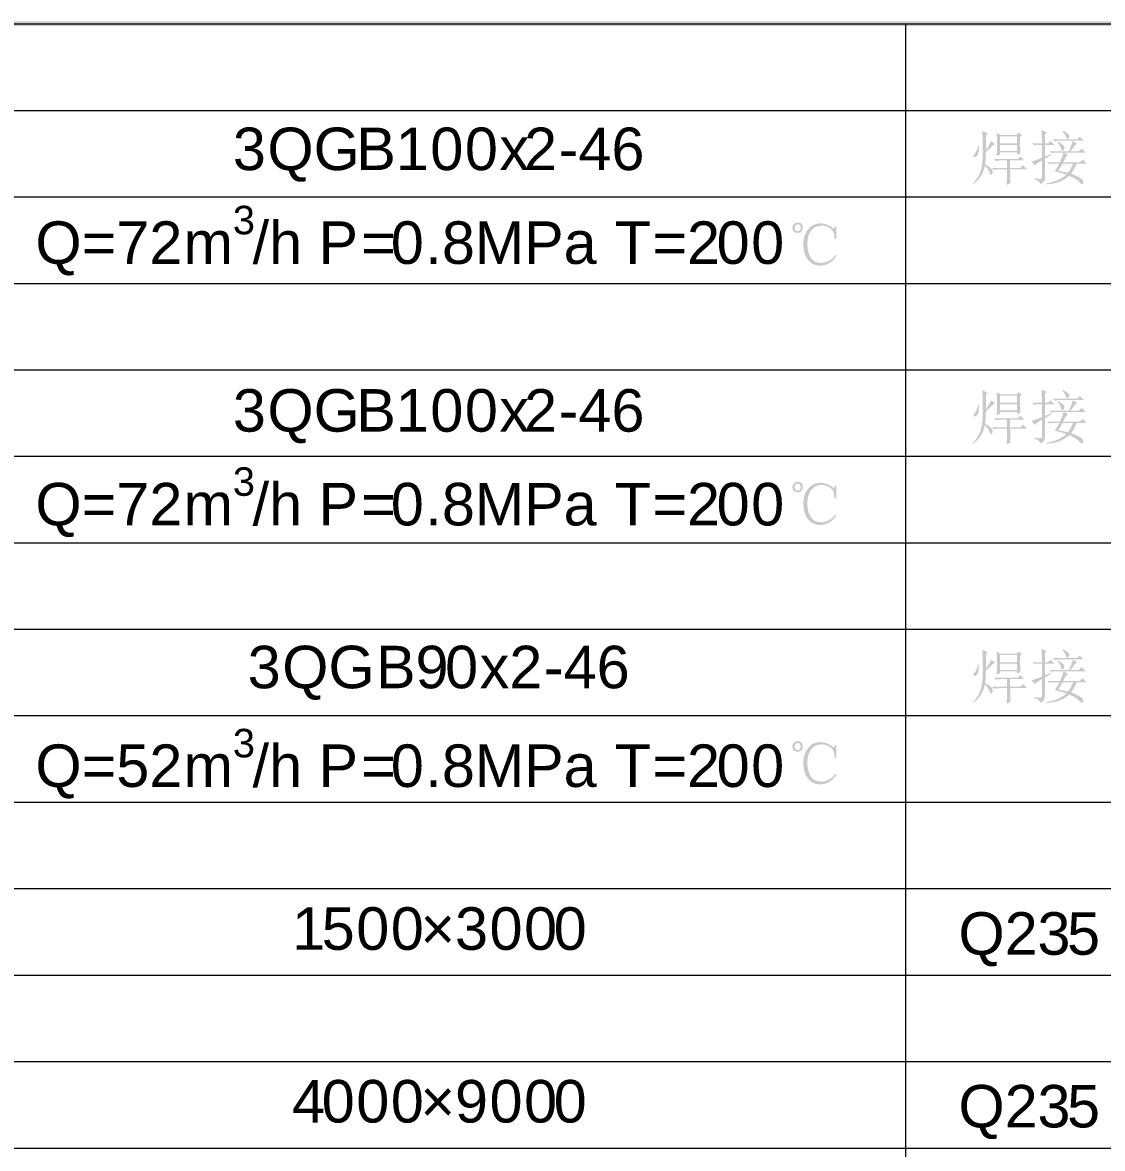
# Model space of a CAD drawing. Header units: millimetres. Extents: x 0 to 383, y 25 to 284.
# Drawn here: x 64.5 to 141.7, y 155 to 235.5 of the extents above; entities that cross this region are included whole.
import ezdxf

# ---------------------------------------------------------------- set-up
doc = ezdxf.new("R2010")
doc.units = ezdxf.units.MM

msp = doc.modelspace()

# ---------------------------------------------------------------- hatches: boundary and pattern name
h = msp.add_hatch(color=0)
h.dxf.hatch_style = 2
h.paths.add_polyline_path([(0.169333, 235.415226), (382.982611, 235.415226), (382.982611, 235.457559), (0.169333, 235.457559)])
h = msp.add_hatch(color=0)
h.dxf.hatch_style = 2
h.paths.add_polyline_path([(0.338667, 235.288226), (383.109611, 235.288226), (383.109611, 235.626896), (0.338667, 235.626896)])
h = msp.add_hatch(color=0)
h.dxf.hatch_style = 2
h.paths.add_polyline_path([(127.610306, 25.237281), (127.652639, 25.237281), (127.652639, 235.415226), (127.610306, 235.415226)])
h = msp.add_hatch(color=0)
h.dxf.hatch_style = 2
h.paths.add_polyline_path([(0.338667, 229.223976), (382.982611, 229.223976), (382.982611, 229.266309), (0.338667, 229.266309)])
h = msp.add_hatch(color=0)
h.paths.add_polyline_path([(138.153951, 227.183377), (139.906816, 227.183377), (140.088717, 227.365278), (140.369837, 227.084158), (138.666582, 227.084158), (138.468144, 227.071756), (138.30278, 227.034549)])
h.paths.add_polyline_path([(138.550826, 227.018012), (138.712143, 226.904324), (138.832635, 226.811306), (138.91282, 226.738959), (138.953214, 226.687283), (138.985597, 226.617003), (138.997311, 226.571528), (138.980774, 226.501937), (138.931165, 226.428212), (138.873287, 226.373779), (138.831946, 226.356554), (138.786471, 226.393761), (138.749264, 226.505382), (138.715157, 226.609768), (138.662447, 226.72449), (138.591134, 226.849547), (138.501217, 226.984939)])
h.paths.add_polyline_path([(139.129602, 225.976215), (138.898092, 225.546267), (140.088717, 225.546267), (140.287155, 225.744705), (140.568274, 225.447049), (139.873743, 225.447049), (139.754887, 225.203136), (139.646367, 225.000564), (139.548182, 224.839334), (139.460332, 224.719444), (139.766256, 224.600244), (140.022571, 224.47691), (140.12601, 224.417826), (140.205161, 224.363911), (140.260541, 224.314129), (140.292667, 224.267448), (140.325051, 224.181321), (140.336764, 224.107595), (140.309203, 224.019401), (140.283709, 223.987017), (140.254082, 223.975304), (140.19207, 224.000109), (140.105253, 224.074523), (139.95298, 224.223351), (139.796573, 224.339106), (139.605715, 224.446593), (139.344576, 224.570616), (139.051743, 224.355642), (138.705167, 224.173741), (138.502509, 224.098294), (138.266262, 224.037316), (137.995908, 223.990807), (137.690931, 223.958767), (137.690931, 224.024913), (138.043019, 224.098638), (138.40751, 224.217839), (138.592426, 224.297506), (138.774758, 224.396294), (138.953989, 224.51472), (139.129602, 224.653299), (138.732727, 224.78559), (138.30278, 224.884809), (138.633509, 225.447049), (138.038196, 225.447049), (137.889368, 225.413976), (137.757076, 225.546267), (138.666582, 225.546267), (138.81541, 225.905935), (138.931165, 226.224262), (138.203561, 226.224262), (138.054733, 226.191189), (137.922441, 226.323481), (139.311503, 226.323481), (139.449307, 226.65421), (139.523032, 226.848513), (139.592623, 227.067622), (139.923352, 226.836111), (139.774524, 226.803038), (139.66497, 226.649042), (139.567819, 226.517784), (139.483069, 226.409264), (139.410722, 226.323481), (140.022571, 226.323481), (140.221009, 226.521918), (140.518665, 226.224262), (138.964238, 226.224262), (139.261894, 226.042361)])
h.paths.add_polyline_path([(138.550826, 224.934418), (139.245358, 224.78559), (139.443795, 225.091515), (139.60916, 225.447049), (138.865019, 225.447049)])
h.paths.add_polyline_path([(138.881556, 227.811762), (139.016948, 227.734248), (139.125468, 227.667068), (139.207117, 227.610224), (139.261894, 227.563715), (139.323906, 227.489301), (139.344576, 227.431424), (139.32804, 227.361144), (139.278431, 227.282595), (139.224687, 227.220584), (139.195748, 227.199913), (139.150273, 227.232986), (139.113066, 227.332205), (139.009713, 227.543045), (138.831946, 227.778689)])
h.paths.add_polyline_path([(137.591712, 225.943142), (138.054733, 226.14158), (138.087806, 226.09197), (137.591712, 225.794314), (137.591712, 224.388715), (137.571041, 224.263658), (137.50903, 224.153071), (137.405677, 224.056953), (137.260983, 223.975304), (137.247547, 224.066254), (137.174166, 224.157205), (137.040841, 224.248155), (136.847571, 224.339106), (136.847571, 224.405252), (137.011902, 224.37726), (137.141093, 224.359087), (137.235144, 224.350216), (137.294056, 224.35013), (137.356067, 224.388026), (137.376738, 224.487934), (137.376738, 225.678559), (137.177267, 225.556603), (137.025338, 225.455317), (136.920952, 225.374702), (136.864108, 225.314757), (136.649134, 225.595877), (136.80623, 225.643419), (136.979863, 225.703364), (137.170032, 225.775711), (137.376738, 225.86046), (137.376738, 226.786502), (137.029472, 226.786502), (136.831035, 226.753429), (136.698743, 226.88572), (137.376738, 226.88572), (137.375704, 227.199913), (137.372604, 227.464497), (137.367436, 227.67947), (137.360201, 227.844835), (137.724003, 227.662934), (137.591712, 227.547179), (137.591712, 226.88572), (137.806686, 226.88572), (137.988587, 227.067622), (138.269707, 226.786502), (137.591712, 226.786502)])
h = msp.add_hatch(color=0)
h.paths.add_polyline_path([(134.152128, 225.992752), (134.164531, 226.423389), (134.168665, 226.825087), (134.164531, 227.225407), (134.152128, 227.646398), (134.400175, 227.497569), (135.574264, 227.497569), (135.739628, 227.662934), (135.954602, 227.44796), (135.822311, 227.348741), (135.822569, 227.116973), (135.823344, 226.909492), (135.824636, 226.726299), (135.826445, 226.567394), (135.82877, 226.432777), (135.831613, 226.322447), (135.834971, 226.236406), (135.838847, 226.174653), (135.607337, 226.075434), (135.607337, 226.240799), (134.383639, 226.240799), (134.383639, 226.09197)])
h.paths.add_polyline_path([(134.383639, 227.398351), (134.383639, 226.88572), (135.607337, 226.88572), (135.607337, 227.398351)])
h.paths.add_polyline_path([(135.607337, 226.786502), (134.383639, 226.786502), (134.383639, 226.340017), (135.607337, 226.340017)])
h.paths.add_polyline_path([(135.111243, 225.033637), (135.112277, 224.673969), (135.115377, 224.388715), (135.120545, 224.177875), (135.12778, 224.04145), (134.863196, 223.925694), (134.870431, 224.106562), (134.875599, 224.351508), (134.878699, 224.660533), (134.879733, 225.033637), (134.350566, 225.033637), (134.14386, 225.021235), (133.953691, 224.984028), (133.804863, 225.132856), (134.879733, 225.132856), (134.879733, 225.678559), (134.482858, 225.678559), (134.276152, 225.666157), (134.085983, 225.62895), (133.937155, 225.777778), (135.656946, 225.777778), (135.838847, 225.959679), (136.103431, 225.678559), (135.111243, 225.678559), (135.111243, 225.132856), (135.838847, 225.132856), (136.037285, 225.331293), (136.318405, 225.033637)])
h.paths.add_polyline_path([(133.126868, 227.795226), (133.507207, 227.580252), (133.374915, 227.464497), (133.374915, 226.4227), (133.594023, 226.749295), (133.755253, 227.067622), (134.036373, 226.836111), (133.887545, 226.769965), (133.643632, 226.526053), (133.374915, 226.290408), (133.365613, 225.973115), (133.354244, 225.715766), (133.340808, 225.518362), (133.325306, 225.380903), (133.476287, 225.300374), (133.598846, 225.224495), (133.6935, 225.153785), (133.760766, 225.088759), (133.842759, 224.972314), (133.871009, 224.868273), (133.858606, 224.797993), (133.821399, 224.719444), (133.780058, 224.657433), (133.755253, 224.636762), (133.723214, 224.648131), (133.693242, 224.682237), (133.665336, 224.739081), (133.639498, 224.818663), (133.507207, 225.062576), (133.308769, 225.29822), (133.194047, 224.898245), (133.015247, 224.541678), (132.772368, 224.228518), (132.46541, 223.958767), (132.448873, 224.008377), (132.673149, 224.283381), (132.849882, 224.563037), (132.979073, 224.84786), (133.060722, 225.138368), (133.143405, 225.728857), (133.159941, 226.323481), (133.151673, 226.638707), (133.143405, 226.989073), (133.135136, 227.37458)])
h.paths.add_polyline_path([(132.878821, 226.703819), (132.866505, 226.457926), (132.846437, 226.266292), (132.819135, 226.129436), (132.785115, 226.047873), (132.710012, 225.961057), (132.630774, 225.915582), (132.560494, 225.907313), (132.515019, 225.932118), (132.481946, 226.009288), (132.506751, 226.079568), (132.581165, 226.158116), (132.645244, 226.241832), (132.705188, 226.360688), (132.760999, 226.514684), (132.812675, 226.703819)])
h = msp.add_hatch(color=0)
h.dxf.hatch_style = 2
h.paths.add_polyline_path([(0.338667, 223.043309), (382.982611, 223.043309), (382.982611, 223.085642), (0.338667, 223.085642)])
h = msp.add_hatch(color=0)
h.paths.add_polyline_path([(122.548165, 220.745403), (122.548165, 220.94384), (122.680457, 220.94384), (122.680457, 220.050872), (122.548165, 220.050872), (122.548165, 220.348528), (122.50269, 220.496409), (122.43241, 220.626202), (122.337325, 220.738426), (122.217436, 220.833597), (122.084111, 220.909992), (121.948718, 220.9652), (121.811259, 220.998703), (121.671733, 221.009986), (121.535307, 220.998273), (121.324467, 220.965889), (121.201477, 220.926615), (121.080554, 220.850134), (120.961698, 220.736446), (120.84491, 220.58555), (120.74371, 220.401496), (120.671966, 220.187986), (120.630194, 219.944504), (120.618911, 219.670533), (120.636395, 219.396648), (120.680234, 219.153769), (120.749911, 218.941895), (120.84491, 218.761028), (120.954464, 218.613319), (121.068152, 218.501268), (121.185974, 218.425389), (121.307931, 218.386201), (121.420585, 218.368545), (121.510502, 218.356574), (121.577682, 218.34977), (121.622123, 218.347616), (121.846054, 218.376555), (122.090656, 218.463372), (122.325612, 218.599797), (122.515092, 218.777564), (122.581324, 218.854045), (122.631536, 218.901588), (122.666246, 218.920191), (122.685969, 218.909856), (122.687002, 218.874802), (122.665298, 218.819594), (122.620856, 218.74475), (122.553677, 218.650785), (122.465741, 218.550446), (122.358685, 218.455792), (122.231991, 218.366306), (122.085144, 218.28147), (121.921847, 218.212224), (121.746147, 218.169849), (121.558044, 218.154346), (121.35754, 218.165715), (121.158155, 218.210157), (120.973756, 218.293873), (120.80486, 218.416863), (120.651984, 218.579127), (120.523741, 218.777564), (120.428053, 219.009075), (120.364405, 219.273658), (120.33228, 219.571314), (120.334433, 219.871124), (120.37431, 220.142511), (120.452427, 220.385993), (120.569302, 220.602087), (120.705728, 220.784935), (120.842154, 220.927993), (120.978579, 221.030743), (121.115005, 221.092668), (121.366497, 221.15468), (121.572514, 221.175351), (121.684135, 221.163637), (121.853634, 221.131253), (122.048626, 221.072687), (122.239484, 220.976913), (122.412428, 220.861158)])
h.paths.add_polyline_path([(119.544042, 220.844622), (119.564712, 220.99345), (119.64326, 221.109205), (119.74179, 221.187753), (119.819649, 221.22496), (119.935405, 221.241497), (120.009819, 221.233228), (120.100769, 221.208424), (120.188275, 221.15468), (120.255109, 221.059595), (120.292316, 220.935572), (120.288182, 220.795012), (120.242707, 220.66272), (120.155891, 220.563502), (120.039446, 220.502179), (119.902332, 220.486332), (119.765906, 220.51527), (119.654285, 220.58555), (119.576426, 220.696482)])
h.paths.add_polyline_path([(120.067696, 220.66272), (120.126263, 220.741269), (120.139354, 220.877694), (120.114549, 221.009986), (120.056672, 221.076132), (119.993971, 221.100937), (119.951941, 221.109205), (119.865814, 221.092668), (119.775552, 221.043059), (119.712851, 220.956243), (119.703894, 220.828085), (119.737656, 220.708196), (119.808625, 220.646184), (119.886484, 220.621379), (119.935405, 220.613111), (119.993282, 220.625513)])
h = msp.add_hatch(color=0)
h.dxf.hatch_style = 2
h.paths.add_polyline_path([(0.338667, 216.862642), (382.982611, 216.862642), (382.982611, 216.904976), (0.338667, 216.904976)])
h = msp.add_hatch(color=0)
h.dxf.hatch_style = 2
h.paths.add_polyline_path([(0.338667, 210.681976), (382.982611, 210.681976), (382.982611, 210.724313), (0.338667, 210.724313)])
h = msp.add_hatch(color=0)
h.paths.add_polyline_path([(138.153951, 208.641377), (139.906816, 208.641377), (140.088717, 208.823278), (140.369837, 208.542158), (138.666582, 208.542158), (138.468144, 208.529756), (138.30278, 208.492549)])
h.paths.add_polyline_path([(138.550826, 208.476012), (138.712143, 208.362324), (138.832635, 208.269306), (138.91282, 208.196959), (138.953214, 208.145283), (138.985597, 208.075003), (138.997311, 208.029528), (138.980774, 207.959937), (138.931165, 207.886212), (138.873287, 207.831779), (138.831946, 207.814554), (138.786471, 207.851761), (138.749264, 207.963382), (138.715157, 208.067768), (138.662447, 208.18249), (138.591134, 208.307547), (138.501217, 208.442939)])
h.paths.add_polyline_path([(139.129602, 207.434215), (138.898092, 207.004267), (140.088717, 207.004267), (140.287155, 207.202705), (140.568274, 206.905049), (139.873743, 206.905049), (139.754887, 206.661136), (139.646367, 206.458564), (139.548182, 206.297334), (139.460332, 206.177444), (139.766256, 206.058244), (140.022571, 205.93491), (140.12601, 205.875826), (140.205161, 205.821911), (140.260541, 205.772129), (140.292667, 205.725448), (140.325051, 205.639321), (140.336764, 205.565595), (140.309203, 205.477401), (140.283709, 205.445017), (140.254082, 205.433304), (140.19207, 205.458109), (140.105253, 205.532523), (139.95298, 205.681351), (139.796573, 205.797106), (139.605715, 205.904593), (139.344576, 206.028616), (139.051743, 205.813642), (138.705167, 205.631741), (138.502509, 205.556294), (138.266262, 205.495316), (137.995908, 205.448807), (137.690931, 205.416767), (137.690931, 205.482913), (138.043019, 205.556638), (138.40751, 205.675839), (138.592426, 205.755506), (138.774758, 205.854294), (138.953989, 205.97272), (139.129602, 206.111299), (138.732727, 206.24359), (138.30278, 206.342809), (138.633509, 206.905049), (138.038196, 206.905049), (137.889368, 206.871976), (137.757076, 207.004267), (138.666582, 207.004267), (138.81541, 207.363935), (138.931165, 207.682262), (138.203561, 207.682262), (138.054733, 207.649189), (137.922441, 207.781481), (139.311503, 207.781481), (139.449307, 208.11221), (139.523032, 208.306513), (139.592623, 208.525622), (139.923352, 208.294111), (139.774524, 208.261038), (139.66497, 208.107042), (139.567819, 207.975784), (139.483069, 207.867264), (139.410722, 207.781481), (140.022571, 207.781481), (140.221009, 207.979918), (140.518665, 207.682262), (138.964238, 207.682262), (139.261894, 207.500361)])
h.paths.add_polyline_path([(138.550826, 206.392418), (139.245358, 206.24359), (139.443795, 206.549515), (139.60916, 206.905049), (138.865019, 206.905049)])
h.paths.add_polyline_path([(138.881556, 209.269762), (139.016948, 209.192248), (139.125468, 209.125068), (139.207117, 209.068224), (139.261894, 209.021715), (139.323906, 208.947301), (139.344576, 208.889424), (139.32804, 208.819144), (139.278431, 208.740595), (139.224687, 208.678584), (139.195748, 208.657913), (139.150273, 208.690986), (139.113066, 208.790205), (139.009713, 209.001045), (138.831946, 209.236689)])
h.paths.add_polyline_path([(137.591712, 207.401142), (138.054733, 207.59958), (138.087806, 207.54997), (137.591712, 207.252314), (137.591712, 205.846715), (137.571041, 205.721658), (137.50903, 205.611071), (137.405677, 205.514953), (137.260983, 205.433304), (137.247547, 205.524254), (137.174166, 205.615205), (137.040841, 205.706155), (136.847571, 205.797106), (136.847571, 205.863252), (137.011902, 205.83526), (137.141093, 205.817087), (137.235144, 205.808216), (137.294056, 205.80813), (137.356067, 205.846026), (137.376738, 205.945934), (137.376738, 207.136559), (137.177267, 207.014603), (137.025338, 206.913317), (136.920952, 206.832702), (136.864108, 206.772757), (136.649134, 207.053877), (136.80623, 207.101419), (136.979863, 207.161364), (137.170032, 207.233711), (137.376738, 207.31846), (137.376738, 208.244502), (137.029472, 208.244502), (136.831035, 208.211429), (136.698743, 208.34372), (137.376738, 208.34372), (137.375704, 208.657913), (137.372604, 208.922497), (137.367436, 209.13747), (137.360201, 209.302835), (137.724003, 209.120934), (137.591712, 209.005179), (137.591712, 208.34372), (137.806686, 208.34372), (137.988587, 208.525622), (138.269707, 208.244502), (137.591712, 208.244502)])
h = msp.add_hatch(color=0)
h.paths.add_polyline_path([(134.152128, 207.450752), (134.164531, 207.881389), (134.168665, 208.283087), (134.164531, 208.683407), (134.152128, 209.104398), (134.400175, 208.955569), (135.574264, 208.955569), (135.739628, 209.120934), (135.954602, 208.90596), (135.822311, 208.806741), (135.822569, 208.574973), (135.823344, 208.367492), (135.824636, 208.184299), (135.826445, 208.025394), (135.82877, 207.890777), (135.831613, 207.780447), (135.834971, 207.694406), (135.838847, 207.632653), (135.607337, 207.533434), (135.607337, 207.698799), (134.383639, 207.698799), (134.383639, 207.54997)])
h.paths.add_polyline_path([(134.383639, 208.856351), (134.383639, 208.34372), (135.607337, 208.34372), (135.607337, 208.856351)])
h.paths.add_polyline_path([(135.607337, 208.244502), (134.383639, 208.244502), (134.383639, 207.798017), (135.607337, 207.798017)])
h.paths.add_polyline_path([(135.111243, 206.491637), (135.112277, 206.131969), (135.115377, 205.846715), (135.120545, 205.635875), (135.12778, 205.49945), (134.863196, 205.383694), (134.870431, 205.564562), (134.875599, 205.809508), (134.878699, 206.118533), (134.879733, 206.491637), (134.350566, 206.491637), (134.14386, 206.479235), (133.953691, 206.442028), (133.804863, 206.590856), (134.879733, 206.590856), (134.879733, 207.136559), (134.482858, 207.136559), (134.276152, 207.124157), (134.085983, 207.08695), (133.937155, 207.235778), (135.656946, 207.235778), (135.838847, 207.417679), (136.103431, 207.136559), (135.111243, 207.136559), (135.111243, 206.590856), (135.838847, 206.590856), (136.037285, 206.789293), (136.318405, 206.491637)])
h.paths.add_polyline_path([(133.126868, 209.253226), (133.507207, 209.038252), (133.374915, 208.922497), (133.374915, 207.8807), (133.594023, 208.207295), (133.755253, 208.525622), (134.036373, 208.294111), (133.887545, 208.227965), (133.643632, 207.984053), (133.374915, 207.748408), (133.365613, 207.431115), (133.354244, 207.173766), (133.340808, 206.976362), (133.325306, 206.838903), (133.476287, 206.758374), (133.598846, 206.682495), (133.6935, 206.611785), (133.760766, 206.546759), (133.842759, 206.430314), (133.871009, 206.326273), (133.858606, 206.255993), (133.821399, 206.177444), (133.780058, 206.115433), (133.755253, 206.094762), (133.723214, 206.106131), (133.693242, 206.140237), (133.665336, 206.197081), (133.639498, 206.276663), (133.507207, 206.520576), (133.308769, 206.75622), (133.194047, 206.356245), (133.015247, 205.999678), (132.772368, 205.686518), (132.46541, 205.416767), (132.448873, 205.466377), (132.673149, 205.741381), (132.849882, 206.021037), (132.979073, 206.30586), (133.060722, 206.596368), (133.143405, 207.186857), (133.159941, 207.781481), (133.151673, 208.096707), (133.143405, 208.447073), (133.135136, 208.83258)])
h.paths.add_polyline_path([(132.878821, 208.161819), (132.866505, 207.915926), (132.846437, 207.724292), (132.819135, 207.587436), (132.785115, 207.505873), (132.710012, 207.419057), (132.630774, 207.373582), (132.560494, 207.365313), (132.515019, 207.390118), (132.481946, 207.467288), (132.506751, 207.537568), (132.581165, 207.616116), (132.645244, 207.699832), (132.705188, 207.818688), (132.760999, 207.972684), (132.812675, 208.161819)])
h = msp.add_hatch(color=0)
h.dxf.hatch_style = 2
h.paths.add_polyline_path([(0.338667, 204.501309), (382.982611, 204.501309), (382.982611, 204.543642), (0.338667, 204.543642)])
h = msp.add_hatch(color=0)
h.paths.add_polyline_path([(122.548165, 202.203403), (122.548165, 202.40184), (122.680457, 202.40184), (122.680457, 201.508872), (122.548165, 201.508872), (122.548165, 201.806528), (122.50269, 201.954409), (122.43241, 202.084202), (122.337325, 202.196426), (122.217436, 202.291597), (122.084111, 202.367992), (121.948718, 202.4232), (121.811259, 202.456703), (121.671733, 202.467986), (121.535307, 202.456273), (121.324467, 202.423889), (121.201477, 202.384615), (121.080554, 202.308134), (120.961698, 202.194446), (120.84491, 202.04355), (120.74371, 201.859496), (120.671966, 201.645986), (120.630194, 201.402504), (120.618911, 201.128533), (120.636395, 200.854648), (120.680234, 200.611769), (120.749911, 200.399895), (120.84491, 200.219028), (120.954464, 200.071319), (121.068152, 199.959268), (121.185974, 199.883389), (121.307931, 199.844201), (121.420585, 199.826545), (121.510502, 199.814574), (121.577682, 199.80777), (121.622123, 199.805616), (121.846054, 199.834555), (122.090656, 199.921372), (122.325612, 200.057797), (122.515092, 200.235564), (122.581324, 200.312045), (122.631536, 200.359588), (122.666246, 200.378191), (122.685969, 200.367856), (122.687002, 200.332802), (122.665298, 200.277594), (122.620856, 200.20275), (122.553677, 200.108785), (122.465741, 200.008446), (122.358685, 199.913792), (122.231991, 199.824306), (122.085144, 199.73947), (121.921847, 199.670224), (121.746147, 199.627849), (121.558044, 199.612346), (121.35754, 199.623715), (121.158155, 199.668157), (120.973756, 199.751873), (120.80486, 199.874863), (120.651984, 200.037127), (120.523741, 200.235564), (120.428053, 200.467075), (120.364405, 200.731658), (120.33228, 201.029314), (120.334433, 201.329124), (120.37431, 201.600511), (120.452427, 201.843993), (120.569302, 202.060087), (120.705728, 202.242935), (120.842154, 202.385993), (120.978579, 202.488743), (121.115005, 202.550668), (121.366497, 202.61268), (121.572514, 202.633351), (121.684135, 202.621637), (121.853634, 202.589253), (122.048626, 202.530687), (122.239484, 202.434913), (122.412428, 202.319158)])
h.paths.add_polyline_path([(119.544042, 202.302622), (119.564712, 202.45145), (119.64326, 202.567205), (119.74179, 202.645753), (119.819649, 202.68296), (119.935405, 202.699497), (120.009819, 202.691228), (120.100769, 202.666424), (120.188275, 202.61268), (120.255109, 202.517595), (120.292316, 202.393572), (120.288182, 202.253012), (120.242707, 202.12072), (120.155891, 202.021502), (120.039446, 201.960179), (119.902332, 201.944332), (119.765906, 201.97327), (119.654285, 202.04355), (119.576426, 202.154482)])
h.paths.add_polyline_path([(120.067696, 202.12072), (120.126263, 202.199269), (120.139354, 202.335694), (120.114549, 202.467986), (120.056672, 202.534132), (119.993971, 202.558937), (119.951941, 202.567205), (119.865814, 202.550668), (119.775552, 202.501059), (119.712851, 202.414243), (119.703894, 202.286085), (119.737656, 202.166196), (119.808625, 202.104184), (119.886484, 202.079379), (119.935405, 202.071111), (119.993282, 202.083513)])
h = msp.add_hatch(color=0)
h.dxf.hatch_style = 2
h.paths.add_polyline_path([(0.338667, 198.320642), (382.982611, 198.320642), (382.982611, 198.362986), (0.338667, 198.362986)])
h = msp.add_hatch(color=0)
h.dxf.hatch_style = 2
h.paths.add_polyline_path([(0.338667, 192.139976), (382.982611, 192.139976), (382.982611, 192.182309), (0.338667, 192.182309)])
h = msp.add_hatch(color=0)
h.paths.add_polyline_path([(134.152128, 188.908752), (134.164531, 189.339389), (134.168665, 189.741087), (134.164531, 190.141407), (134.152128, 190.562398), (134.400175, 190.413569), (135.574264, 190.413569), (135.739628, 190.578934), (135.954602, 190.36396), (135.822311, 190.264741), (135.822569, 190.032973), (135.823344, 189.825492), (135.824636, 189.642299), (135.826445, 189.483394), (135.82877, 189.348777), (135.831613, 189.238447), (135.834971, 189.152406), (135.838847, 189.090653), (135.607337, 188.991434), (135.607337, 189.156799), (134.383639, 189.156799), (134.383639, 189.00797)])
h.paths.add_polyline_path([(134.383639, 190.314351), (134.383639, 189.80172), (135.607337, 189.80172), (135.607337, 190.314351)])
h.paths.add_polyline_path([(135.607337, 189.702502), (134.383639, 189.702502), (134.383639, 189.256017), (135.607337, 189.256017)])
h.paths.add_polyline_path([(135.111243, 187.949637), (135.112277, 187.589969), (135.115377, 187.304715), (135.120545, 187.093875), (135.12778, 186.95745), (134.863196, 186.841694), (134.870431, 187.022562), (134.875599, 187.267508), (134.878699, 187.576533), (134.879733, 187.949637), (134.350566, 187.949637), (134.14386, 187.937235), (133.953691, 187.900028), (133.804863, 188.048856), (134.879733, 188.048856), (134.879733, 188.594559), (134.482858, 188.594559), (134.276152, 188.582157), (134.085983, 188.54495), (133.937155, 188.693778), (135.656946, 188.693778), (135.838847, 188.875679), (136.103431, 188.594559), (135.111243, 188.594559), (135.111243, 188.048856), (135.838847, 188.048856), (136.037285, 188.247293), (136.318405, 187.949637)])
h.paths.add_polyline_path([(133.126868, 190.711226), (133.507207, 190.496252), (133.374915, 190.380497), (133.374915, 189.3387), (133.594023, 189.665295), (133.755253, 189.983622), (134.036373, 189.752111), (133.887545, 189.685965), (133.643632, 189.442053), (133.374915, 189.206408), (133.365613, 188.889115), (133.354244, 188.631766), (133.340808, 188.434362), (133.325306, 188.296903), (133.476287, 188.216374), (133.598846, 188.140495), (133.6935, 188.069785), (133.760766, 188.004759), (133.842759, 187.888314), (133.871009, 187.784273), (133.858606, 187.713993), (133.821399, 187.635444), (133.780058, 187.573433), (133.755253, 187.552762), (133.723214, 187.564131), (133.693242, 187.598237), (133.665336, 187.655081), (133.639498, 187.734663), (133.507207, 187.978576), (133.308769, 188.21422), (133.194047, 187.814245), (133.015247, 187.457678), (132.772368, 187.144518), (132.46541, 186.874767), (132.448873, 186.924377), (132.673149, 187.199381), (132.849882, 187.479037), (132.979073, 187.76386), (133.060722, 188.054368), (133.143405, 188.644857), (133.159941, 189.239481), (133.151673, 189.554707), (133.143405, 189.905073), (133.135136, 190.29058)])
h.paths.add_polyline_path([(132.878821, 189.619819), (132.866505, 189.373926), (132.846437, 189.182292), (132.819135, 189.045436), (132.785115, 188.963873), (132.710012, 188.877057), (132.630774, 188.831582), (132.560494, 188.823313), (132.515019, 188.848118), (132.481946, 188.925288), (132.506751, 188.995568), (132.581165, 189.074116), (132.645244, 189.157832), (132.705188, 189.276688), (132.760999, 189.430684), (132.812675, 189.619819)])
h = msp.add_hatch(color=0)
h.paths.add_polyline_path([(138.153951, 190.099377), (139.906816, 190.099377), (140.088717, 190.281278), (140.369837, 190.000158), (138.666582, 190.000158), (138.468144, 189.987756), (138.30278, 189.950549)])
h.paths.add_polyline_path([(138.550826, 189.934012), (138.712143, 189.820324), (138.832635, 189.727306), (138.91282, 189.654959), (138.953214, 189.603283), (138.985597, 189.533003), (138.997311, 189.487528), (138.980774, 189.417937), (138.931165, 189.344212), (138.873287, 189.289779), (138.831946, 189.272554), (138.786471, 189.309761), (138.749264, 189.421382), (138.715157, 189.525768), (138.662447, 189.64049), (138.591134, 189.765547), (138.501217, 189.900939)])
h.paths.add_polyline_path([(139.129602, 188.892215), (138.898092, 188.462267), (140.088717, 188.462267), (140.287155, 188.660705), (140.568274, 188.363049), (139.873743, 188.363049), (139.754887, 188.119136), (139.646367, 187.916564), (139.548182, 187.755334), (139.460332, 187.635444), (139.766256, 187.516244), (140.022571, 187.39291), (140.12601, 187.333826), (140.205161, 187.279911), (140.260541, 187.230129), (140.292667, 187.183448), (140.325051, 187.097321), (140.336764, 187.023595), (140.309203, 186.935401), (140.283709, 186.903017), (140.254082, 186.891304), (140.19207, 186.916109), (140.105253, 186.990523), (139.95298, 187.139351), (139.796573, 187.255106), (139.605715, 187.362593), (139.344576, 187.486616), (139.051743, 187.271642), (138.705167, 187.089741), (138.502509, 187.014294), (138.266262, 186.953316), (137.995908, 186.906807), (137.690931, 186.874767), (137.690931, 186.940913), (138.043019, 187.014638), (138.40751, 187.133839), (138.592426, 187.213506), (138.774758, 187.312294), (138.953989, 187.43072), (139.129602, 187.569299), (138.732727, 187.70159), (138.30278, 187.800809), (138.633509, 188.363049), (138.038196, 188.363049), (137.889368, 188.329976), (137.757076, 188.462267), (138.666582, 188.462267), (138.81541, 188.821935), (138.931165, 189.140262), (138.203561, 189.140262), (138.054733, 189.107189), (137.922441, 189.239481), (139.311503, 189.239481), (139.449307, 189.57021), (139.523032, 189.764513), (139.592623, 189.983622), (139.923352, 189.752111), (139.774524, 189.719038), (139.66497, 189.565042), (139.567819, 189.433784), (139.483069, 189.325264), (139.410722, 189.239481), (140.022571, 189.239481), (140.221009, 189.437918), (140.518665, 189.140262), (138.964238, 189.140262), (139.261894, 188.958361)])
h.paths.add_polyline_path([(138.550826, 187.850418), (139.245358, 187.70159), (139.443795, 188.007515), (139.60916, 188.363049), (138.865019, 188.363049)])
h.paths.add_polyline_path([(138.881556, 190.727762), (139.016948, 190.650248), (139.125468, 190.583068), (139.207117, 190.526224), (139.261894, 190.479715), (139.323906, 190.405301), (139.344576, 190.347424), (139.32804, 190.277144), (139.278431, 190.198595), (139.224687, 190.136584), (139.195748, 190.115913), (139.150273, 190.148986), (139.113066, 190.248205), (139.009713, 190.459045), (138.831946, 190.694689)])
h.paths.add_polyline_path([(137.591712, 188.859142), (138.054733, 189.05758), (138.087806, 189.00797), (137.591712, 188.710314), (137.591712, 187.304715), (137.571041, 187.179658), (137.50903, 187.069071), (137.405677, 186.972953), (137.260983, 186.891304), (137.247547, 186.982254), (137.174166, 187.073205), (137.040841, 187.164155), (136.847571, 187.255106), (136.847571, 187.321252), (137.011902, 187.29326), (137.141093, 187.275087), (137.235144, 187.266216), (137.294056, 187.26613), (137.356067, 187.304026), (137.376738, 187.403934), (137.376738, 188.594559), (137.177267, 188.472603), (137.025338, 188.371317), (136.920952, 188.290702), (136.864108, 188.230757), (136.649134, 188.511877), (136.80623, 188.559419), (136.979863, 188.619364), (137.170032, 188.691711), (137.376738, 188.77646), (137.376738, 189.702502), (137.029472, 189.702502), (136.831035, 189.669429), (136.698743, 189.80172), (137.376738, 189.80172), (137.375704, 190.115913), (137.372604, 190.380497), (137.367436, 190.59547), (137.360201, 190.760835), (137.724003, 190.578934), (137.591712, 190.463179), (137.591712, 189.80172), (137.806686, 189.80172), (137.988587, 189.983622), (138.269707, 189.702502), (137.591712, 189.702502)])
h = msp.add_hatch(color=0)
h.dxf.hatch_style = 2
h.paths.add_polyline_path([(0.338667, 185.959309), (382.982611, 185.959309), (382.982611, 186.001642), (0.338667, 186.001642)])
h = msp.add_hatch(color=0)
h.paths.add_polyline_path([(122.548165, 183.661403), (122.548165, 183.85984), (122.680457, 183.85984), (122.680457, 182.966872), (122.548165, 182.966872), (122.548165, 183.264528), (122.50269, 183.412409), (122.43241, 183.542202), (122.337325, 183.654426), (122.217436, 183.749597), (122.084111, 183.825992), (121.948718, 183.8812), (121.811259, 183.914703), (121.671733, 183.925986), (121.535307, 183.914273), (121.324467, 183.881889), (121.201477, 183.842615), (121.080554, 183.766134), (120.961698, 183.652446), (120.84491, 183.50155), (120.74371, 183.317496), (120.671966, 183.103986), (120.630194, 182.860504), (120.618911, 182.586533), (120.636395, 182.312648), (120.680234, 182.069769), (120.749911, 181.857895), (120.84491, 181.677028), (120.954464, 181.529319), (121.068152, 181.417268), (121.185974, 181.341389), (121.307931, 181.302201), (121.420585, 181.284545), (121.510502, 181.272574), (121.577682, 181.26577), (121.622123, 181.263616), (121.846054, 181.292555), (122.090656, 181.379372), (122.325612, 181.515797), (122.515092, 181.693564), (122.581324, 181.770045), (122.631536, 181.817588), (122.666246, 181.836191), (122.685969, 181.825856), (122.687002, 181.790802), (122.665298, 181.735594), (122.620856, 181.66075), (122.553677, 181.566785), (122.465741, 181.466446), (122.358685, 181.371792), (122.231991, 181.282306), (122.085144, 181.19747), (121.921847, 181.128224), (121.746147, 181.085849), (121.558044, 181.070346), (121.35754, 181.081715), (121.158155, 181.126157), (120.973756, 181.209873), (120.80486, 181.332863), (120.651984, 181.495127), (120.523741, 181.693564), (120.428053, 181.925075), (120.364405, 182.189658), (120.33228, 182.487314), (120.334433, 182.787124), (120.37431, 183.058511), (120.452427, 183.301993), (120.569302, 183.518087), (120.705728, 183.700935), (120.842154, 183.843993), (120.978579, 183.946743), (121.115005, 184.008668), (121.366497, 184.07068), (121.572514, 184.091351), (121.684135, 184.079637), (121.853634, 184.047253), (122.048626, 183.988687), (122.239484, 183.892913), (122.412428, 183.777158)])
h.paths.add_polyline_path([(119.544042, 183.760622), (119.564712, 183.90945), (119.64326, 184.025205), (119.74179, 184.103753), (119.819649, 184.14096), (119.935405, 184.157497), (120.009819, 184.149228), (120.100769, 184.124424), (120.188275, 184.07068), (120.255109, 183.975595), (120.292316, 183.851572), (120.288182, 183.711012), (120.242707, 183.57872), (120.155891, 183.479502), (120.039446, 183.418179), (119.902332, 183.402332), (119.765906, 183.43127), (119.654285, 183.50155), (119.576426, 183.612482)])
h.paths.add_polyline_path([(120.067696, 183.57872), (120.126263, 183.657269), (120.139354, 183.793694), (120.114549, 183.925986), (120.056672, 183.992132), (119.993971, 184.016937), (119.951941, 184.025205), (119.865814, 184.008668), (119.775552, 183.959059), (119.712851, 183.872243), (119.703894, 183.744085), (119.737656, 183.624196), (119.808625, 183.562184), (119.886484, 183.537379), (119.935405, 183.529111), (119.993282, 183.541513)])
h = msp.add_hatch(color=0)
h.dxf.hatch_style = 2
h.paths.add_polyline_path([(0.338667, 179.778642), (382.982611, 179.778642), (382.982611, 179.820986), (0.338667, 179.820986)])
h = msp.add_hatch(color=0)
h.dxf.hatch_style = 2
h.paths.add_polyline_path([(0.338667, 173.597976), (382.982611, 173.597976), (382.982611, 173.640309), (0.338667, 173.640309)])
h = msp.add_hatch(color=0)
h.dxf.hatch_style = 2
h.paths.add_polyline_path([(0.338667, 167.410253), (382.982611, 167.410253), (382.982611, 167.452587), (0.338667, 167.452587)])
h = msp.add_hatch(color=0)
h.dxf.hatch_style = 2
h.paths.add_polyline_path([(0.338667, 161.229587), (382.982611, 161.229587), (382.982611, 161.27192), (0.338667, 161.27192)])
h = msp.add_hatch(color=0)
h.dxf.hatch_style = 2
h.paths.add_polyline_path([(0.338667, 155.04892), (382.982611, 155.04892), (382.982611, 155.091264), (0.338667, 155.091264)])

# ---------------------------------------------------------------- linework, layer by layer
at = {"color": 0, "lineweight": 0}
for points in [[(0.1905, 235.436392), (382.961444, 235.436392)], [(127.631472, 235.394059), (127.631472, 25.258448)], [(0.359833, 229.245142), (382.961444, 229.245142)], [(0.359833, 223.064476), (382.961444, 223.064476)], [(0.359833, 216.883809), (382.961444, 216.883809)], [(0.359833, 210.703142), (382.961444, 210.703142)], [(0.359833, 204.522476), (382.961444, 204.522476)], [(0.359833, 198.341809), (382.961444, 198.341809)], [(0.359833, 192.161142), (382.961444, 192.161142)], [(0.359833, 185.980476), (382.961444, 185.980476)], [(0.359833, 179.799809), (382.961444, 179.799809)], [(0.359833, 173.619142), (382.961444, 173.619142)], [(0.359833, 167.43142), (382.961444, 167.43142)], [(0.359833, 161.250753), (382.961444, 161.250753)], [(0.359833, 155.070087), (382.961444, 155.070087)]]:
    msp.add_lwpolyline(points, dxfattribs=at)

# ---------------------------------------------------------------- texts
at = {"color": 0, "attachment_point": 1}
for s, insert, char_height in [('{\\fArial|b0|i0|c0;3}', (79.558444, 228.019592), 3.039533), ('{\\fArial|b0|i0|c0;QG}', (82.027889, 228.019592), 3.039533), ('{\\fArial|b0|i0|c0;B}', (88.377889, 228.019592), 3.039533), ('{\\fArial|b0|i0|c0;1}', (91.200111, 228.019592), 3.039533), ('{\\fArial|b0|i0|c0;0}', (93.669556, 228.019592), 3.039533), ('{\\fArial|b0|i0|c0;0}', (96.139, 228.019592), 3.039533), ('{\\fArial|b0|i0|c0;2}', (100.372333, 228.019592), 3.039533), ('{\\fArial|b0|i0|c0;-46}', (102.841778, 228.019592), 3.039533), ('{\\fArial|b0|i0|c0;x}', (98.608444, 228.019592), 3.039533), ('{\\fArial|b0|i0|c0;3}', (79.558444, 222.430435), 2.036488), ('{\\fArial|b0|i0|c0;Q=72}', (65.447333, 221.316815), 3.039533), ('{\\fArial|b0|i0|c0;/h}', (80.969556, 221.316815), 3.039533), ('{\\fArial|b0|i0|c0;0}', (90.847333, 221.316815), 3.039533), ('{\\fArial|b0|i0|c0;.8}', (93.316778, 221.316815), 3.039533), ('{\\fArial|b0|i0|c0;2}', (112.014, 221.316815), 3.039533), ('{\\fArial|b0|i0|c0;0}', (114.130667, 221.316815), 3.039533), ('{\\fArial|b0|i0|c0;0}', (116.600111, 221.316815), 3.039533), ('{\\fArial|b0|i0|c0;m}', (76.030667, 221.316815), 3.039533), ('{\\fArial|b0|i0|c0; P}', (84.497333, 221.316815), 3.039533), ('{\\fArial|b0|i0|c0;M}', (96.844556, 221.316815), 3.039533), ('{\\fArial|b0|i0|c0;P}', (100.372333, 221.316815), 3.039533), ('{\\fArial|b0|i0|c0;a}', (103.194556, 221.316815), 3.039533), ('{\\fArial|b0|i0|c0; T}', (105.664, 221.316815), 3.039533), ('{\\fArial|b0|i0|c0;=}', (88.730667, 221.316815), 3.039533), ('{\\fArial|b0|i0|c0;=}', (109.544556, 221.316815), 3.039533), ('{\\fArial|b0|i0|c0;3}', (79.558444, 209.32237), 3.039533), ('{\\fArial|b0|i0|c0;QG}', (82.027889, 209.32237), 3.039533), ('{\\fArial|b0|i0|c0;B}', (88.377889, 209.32237), 3.039533), ('{\\fArial|b0|i0|c0;1}', (91.200111, 209.32237), 3.039533), ('{\\fArial|b0|i0|c0;0}', (93.669556, 209.32237), 3.039533), ('{\\fArial|b0|i0|c0;0}', (96.139, 209.32237), 3.039533), ('{\\fArial|b0|i0|c0;2}', (100.372333, 209.32237), 3.039533), ('{\\fArial|b0|i0|c0;-46}', (102.841778, 209.32237), 3.039533), ('{\\fArial|b0|i0|c0;x}', (98.608444, 209.32237), 3.039533), ('{\\fArial|b0|i0|c0;3}', (79.558444, 203.733213), 2.036488), ('{\\fArial|b0|i0|c0;Q=72}', (65.447333, 202.619592), 3.039533), ('{\\fArial|b0|i0|c0;/h}', (80.969556, 202.619592), 3.039533), ('{\\fArial|b0|i0|c0; P}', (84.497333, 202.619592), 3.039533), ('{\\fArial|b0|i0|c0;0}', (90.847333, 202.619592), 3.039533), ('{\\fArial|b0|i0|c0;.8}', (93.316778, 202.619592), 3.039533), ('{\\fArial|b0|i0|c0;M}', (96.844556, 202.619592), 3.039533), ('{\\fArial|b0|i0|c0;P}', (100.372333, 202.619592), 3.039533), ('{\\fArial|b0|i0|c0; T}', (105.664, 202.619592), 3.039533), ('{\\fArial|b0|i0|c0;2}', (112.014, 202.619592), 3.039533), ('{\\fArial|b0|i0|c0;0}', (114.130667, 202.619592), 3.039533), ('{\\fArial|b0|i0|c0;0}', (116.600111, 202.619592), 3.039533), ('{\\fArial|b0|i0|c0;m}', (76.030667, 202.619592), 3.039533), ('{\\fArial|b0|i0|c0;=}', (88.730667, 202.619592), 3.039533), ('{\\fArial|b0|i0|c0;a}', (103.194556, 202.619592), 3.039533), ('{\\fArial|b0|i0|c0;=}', (109.544556, 202.619592), 3.039533), ('{\\fArial|b0|i0|c0;3}', (80.616778, 190.977926), 3.039533), ('{\\fArial|b0|i0|c0;QG}', (83.086222, 190.977926), 3.039533), ('{\\fArial|b0|i0|c0;B}', (89.789, 190.977926), 3.039533), ('{\\fArial|b0|i0|c0;9}', (92.611222, 190.977926), 3.039533), ('{\\fArial|b0|i0|c0;0}', (94.727889, 190.977926), 3.039533), ('{\\fArial|b0|i0|c0;2}', (99.314, 190.977926), 3.039533), ('{\\fArial|b0|i0|c0;-46}', (101.783444, 190.977926), 3.039533), ('{\\fArial|b0|i0|c0;x}', (97.197333, 190.977926), 3.039533), ('{\\fArial|b0|i0|c0;3}', (79.558444, 185.035991), 2.036488), ('{\\fArial|b0|i0|c0;Q=52}', (65.447333, 183.92237), 3.039533), ('{\\fArial|b0|i0|c0;/h}', (80.969556, 183.92237), 3.039533), ('{\\fArial|b0|i0|c0; P}', (84.497333, 183.92237), 3.039533), ('{\\fArial|b0|i0|c0;0}', (90.847333, 183.92237), 3.039533), ('{\\fArial|b0|i0|c0;.8}', (93.316778, 183.92237), 3.039533), ('{\\fArial|b0|i0|c0;M}', (96.844556, 183.92237), 3.039533), ('{\\fArial|b0|i0|c0;P}', (100.372333, 183.92237), 3.039533), ('{\\fArial|b0|i0|c0; T}', (105.664, 183.92237), 3.039533), ('{\\fArial|b0|i0|c0;2}', (112.014, 183.92237), 3.039533), ('{\\fArial|b0|i0|c0;0}', (114.130667, 183.92237), 3.039533), ('{\\fArial|b0|i0|c0;0}', (116.600111, 183.92237), 3.039533), ('{\\fArial|b0|i0|c0;m}', (76.030667, 183.92237), 3.039533), ('{\\fArial|b0|i0|c0;=}', (88.730667, 183.92237), 3.039533), ('{\\fArial|b0|i0|c0;a}', (103.194556, 183.92237), 3.039533), ('{\\fArial|b0|i0|c0;=}', (109.544556, 183.92237), 3.039533), ('{\\fArial|b0|i0|c0;1}', (83.791778, 172.280703), 3.039533), ('{\\fArial|b0|i0|c0;5}', (85.908444, 172.280703), 3.039533), ('{\\fArial|b0|i0|c0;0}', (88.377889, 172.280703), 3.039533), ('{\\fArial|b0|i0|c0;0}', (90.847333, 172.280703), 3.039533), ('{\\fArial|b0|i0|c0;3}', (95.433444, 172.280703), 3.039533), ('{\\fArial|b0|i0|c0;0}', (97.902889, 172.280703), 3.039533), ('{\\fArial|b0|i0|c0;0}', (100.372333, 172.280703), 3.039533), ('{\\fArial|b0|i0|c0;0}', (102.489, 172.280703), 3.039533), ('{\\fArial|b0|i0|c0;×}', (92.964, 172.280703), 3.039533), ('{\\fArial|b0|i0|c0;Q2}', (131.416778, 171.927926), 3.039533), ('{\\fArial|b0|i0|c0;3}', (137.061222, 171.927926), 3.039533), ('{\\fArial|b0|i0|c0;5}', (139.177889, 171.927926), 3.039533), ('{\\fArial|b0|i0|c0;4}', (83.791778, 159.933481), 3.039533), ('{\\fArial|b0|i0|c0;0}', (85.908444, 159.933481), 3.039533), ('{\\fArial|b0|i0|c0;0}', (88.377889, 159.933481), 3.039533), ('{\\fArial|b0|i0|c0;0}', (90.847333, 159.933481), 3.039533), ('{\\fArial|b0|i0|c0;9}', (95.433444, 159.933481), 3.039533), ('{\\fArial|b0|i0|c0;0}', (97.902889, 159.933481), 3.039533), ('{\\fArial|b0|i0|c0;0}', (100.372333, 159.933481), 3.039533), ('{\\fArial|b0|i0|c0;0}', (102.489, 159.933481), 3.039533), ('{\\fArial|b0|i0|c0;Q2}', (131.416778, 159.580703), 3.039533), ('{\\fArial|b0|i0|c0;3}', (137.061222, 159.580703), 3.039533), ('{\\fArial|b0|i0|c0;5}', (139.177889, 159.580703), 3.039533), ('{\\fArial|b0|i0|c0;×}', (92.964, 159.933481), 3.039533)]:
    msp.add_mtext(s, dxfattribs=dict(at, insert=insert, char_height=char_height))

doc.saveas('drawing.dxf')
